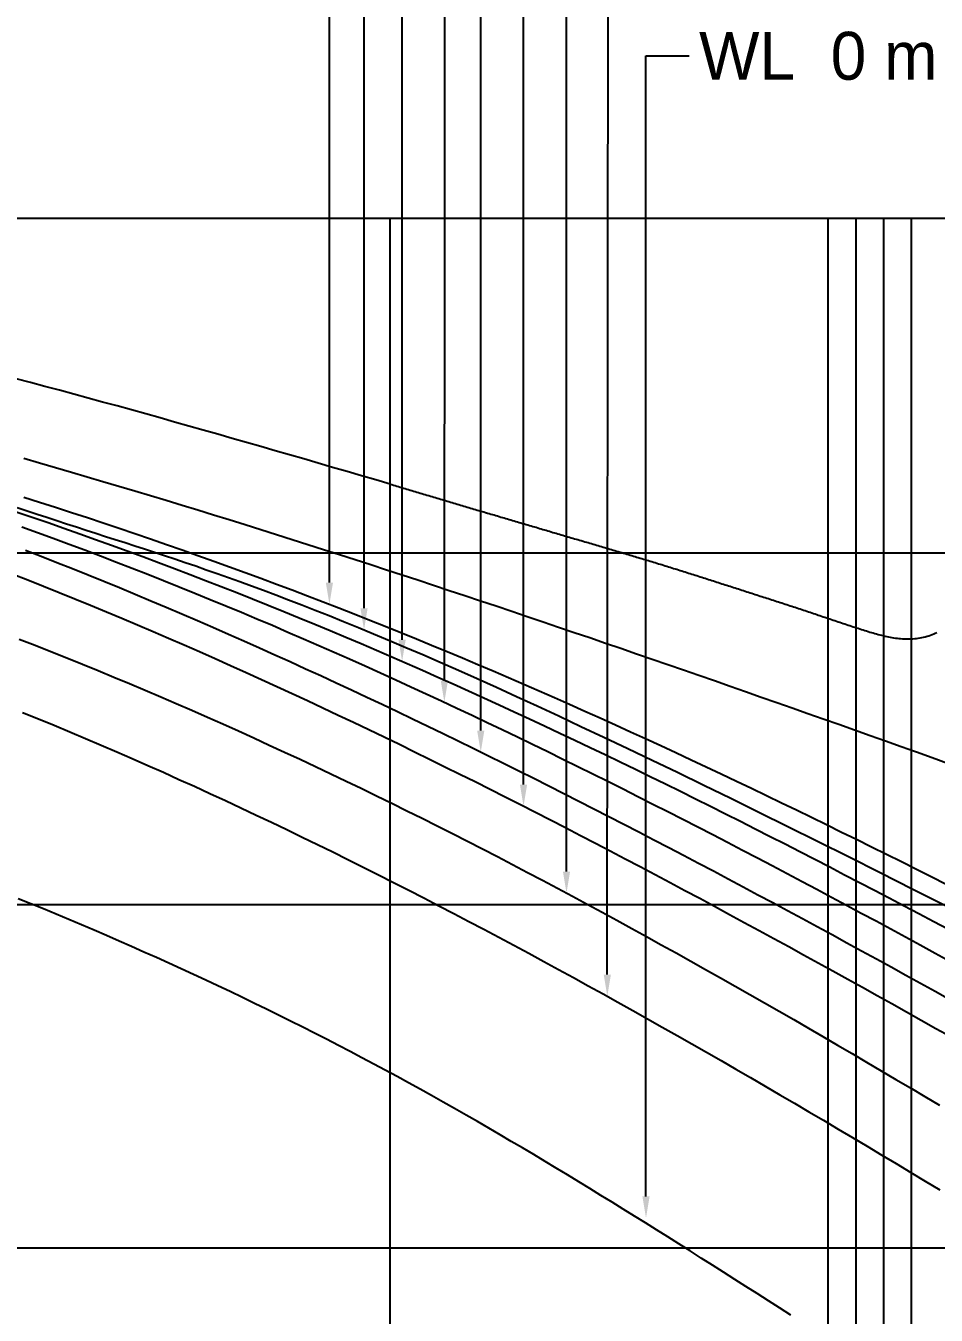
# Model space of a CAD drawing. Extents: x 3 to 181, y 2 to 128.
# Drawn here: x 144.15 to 151.75, y 59.26 to 70.03 of the extents above; entities that cross this region are included whole.
import ezdxf

# ---------------------------------------------------------------- set-up
doc = ezdxf.new("R2010")
doc.units = 0
doc.linetypes.add('ACAD_ISO02W100', pattern=[15, 12, -3])
doc.layers.get('0').update_dxf_attribs({"linetype": 'CONTINUOUS'})

# ---------------------------------------------------------------- blocks, each defined once
blk = doc.blocks.new('*U1004')
blk.add_text('WL  0 m', height=0.4).set_placement((149.771, 69.584))

msp = doc.modelspace()

# ---------------------------------------------------------------- linework, layer by layer
at = {"linetype": 'BYBLOCK'}
msp.add_line((149.328, 69.783), (149.688, 69.783), dxfattribs=at)
for p, q in [((16.439, 68.427), (160.955, 68.427)), ((147.191, 56.957), (147.191, 68.427)), ((147.191, 56.957), (147.191, 68.099)), ((16.439, 65.63), (160.955, 65.63)), ((16.439, 62.692), (160.955, 62.692)), ((16.439, 59.824), (160.955, 59.824))]:
    msp.add_line(p, q)
at = {"linetype": 'ACAD_ISO02W100'}
for p, q in [((150.847, 68.427), (150.847, 56.957)), ((151.081, 68.427), (151.081, 56.957)), ((151.311, 68.427), (151.311, 56.957)), ((151.544, 68.427), (151.544, 56.957))]:
    msp.add_line(p, q, dxfattribs=at)
at = {"linetype": 'BYBLOCK'}
for points in [[(146.684, 65.382), (146.684, 75.28)], [(146.973, 65.168), (146.973, 74.558)], [(147.291, 64.904), (147.291, 73.853)], [(147.644, 64.563), (147.651, 73.14)], [(147.948, 64.145), (147.948, 72.471)], [(148.305, 63.694), (148.305, 71.805)], [(148.664, 62.968), (148.664, 71.151)], [(149.005, 62.106), (149.012, 70.438)], [(149.328, 60.253), (149.328, 69.783)]]:
    msp.add_lwpolyline(points, dxfattribs=at)
for points in [[(147.191, 66.205, 0), (147.071, 66.24, 0), (146.951, 66.275, 0), (146.831, 66.31, 0), (146.711, 66.345, 0), (146.591, 66.38, 0), (146.471, 66.415, 0), (146.351, 66.449, 0), (146.231, 66.484, 0), (146.111, 66.519, 0), (145.991, 66.553, 0), (145.871, 66.587, 0), (145.751, 66.622, 0), (145.631, 66.656, 0), (145.511, 66.69, 0), (145.391, 66.724, 0), (145.271, 66.758, 0), (145.15, 66.791, 0), (145.03, 66.825, 0), (144.91, 66.858, 0), (144.79, 66.891, 0), (144.669, 66.924, 0), (144.549, 66.956, 0), (144.429, 66.989, 0), (144.308, 67.021, 0), (144.188, 67.053, 0), (144.067, 67.085, 0)], [(144.132, 66.421, 0), (144.264, 66.383, 0), (144.397, 66.345, 0), (144.529, 66.306, 0), (144.661, 66.267, 0), (144.793, 66.228, 0), (144.926, 66.189, 0), (145.058, 66.15, 0), (145.189, 66.11, 0), (145.321, 66.07, 0), (145.453, 66.03, 0), (145.585, 65.99, 0), (145.717, 65.949, 0), (145.848, 65.908, 0), (145.98, 65.867, 0), (146.111, 65.826, 0), (146.243, 65.784, 0), (146.374, 65.743, 0), (146.505, 65.701, 0), (146.636, 65.659, 0), (146.768, 65.617, 0), (146.899, 65.575, 0), (147.03, 65.532, 0), (147.161, 65.489, 0), (147.292, 65.447, 0), (147.423, 65.404, 0), (147.553, 65.361, 0), (147.684, 65.317, 0), (147.815, 65.274, 0), (147.946, 65.23, 0), (148.076, 65.187, 0), (148.207, 65.143, 0), (148.337, 65.099, 0), (148.468, 65.055, 0), (148.598, 65.011, 0), (148.729, 64.966, 0), (148.859, 64.922, 0), (148.989, 64.877, 0), (149.119, 64.833, 0), (149.25, 64.788, 0), (149.38, 64.743, 0), (149.51, 64.698, 0), (149.64, 64.653, 0), (149.77, 64.608, 0), (149.9, 64.563, 0), (150.03, 64.517, 0), (150.16, 64.472, 0), (150.29, 64.426, 0), (150.42, 64.381, 0), (150.55, 64.335, 0), (150.679, 64.289, 0), (150.809, 64.243, 0), (150.939, 64.198, 0), (151.069, 64.151, 0), (151.199, 64.105, 0), (151.328, 64.059, 0), (151.458, 64.013, 0), (151.588, 63.967, 0), (151.717, 63.92, 0), (151.847, 63.874, 0)], [(147.191, 66.205, 0), (147.205, 66.201, 0), (147.219, 66.197, 0), (147.233, 66.193, 0), (147.247, 66.189, 0), (147.261, 66.184, 0), (147.275, 66.18, 0), (147.289, 66.176, 0), (147.303, 66.172, 0), (147.317, 66.168, 0), (147.331, 66.163, 0), (147.345, 66.159, 0), (147.359, 66.155, 0), (147.373, 66.151, 0), (147.387, 66.147, 0), (147.401, 66.143, 0), (147.415, 66.138, 0), (147.429, 66.134, 0), (147.443, 66.13, 0), (147.457, 66.126, 0), (147.471, 66.122, 0), (147.485, 66.118, 0), (147.499, 66.113, 0), (147.513, 66.109, 0), (147.527, 66.105, 0), (147.541, 66.101, 0), (147.555, 66.097, 0), (147.569, 66.093, 0), (147.583, 66.088, 0), (147.597, 66.084, 0), (147.611, 66.08, 0), (147.625, 66.076, 0), (147.639, 66.072, 0), (147.653, 66.067, 0), (147.667, 66.063, 0), (147.681, 66.059, 0), (147.695, 66.055, 0), (147.709, 66.051, 0), (147.723, 66.047, 0), (147.737, 66.043, 0), (147.751, 66.038, 0), (147.765, 66.034, 0), (147.779, 66.03, 0), (147.793, 66.026, 0), (147.807, 66.022, 0), (147.821, 66.017, 0), (147.835, 66.013, 0), (147.849, 66.009, 0), (147.863, 66.005, 0), (147.877, 66.001, 0), (147.891, 65.997, 0), (147.905, 65.993, 0), (147.919, 65.988, 0), (147.933, 65.984, 0), (147.947, 65.98, 0), (147.961, 65.976, 0), (147.975, 65.972, 0), (147.989, 65.968, 0), (148.003, 65.963, 0), (148.017, 65.959, 0), (148.031, 65.955, 0), (148.045, 65.951, 0), (148.059, 65.947, 0), (148.073, 65.943, 0), (148.087, 65.939, 0), (148.102, 65.934, 0), (148.116, 65.93, 0), (148.13, 65.926, 0), (148.144, 65.922, 0), (148.158, 65.918, 0), (148.172, 65.914, 0), (148.186, 65.91, 0), (148.2, 65.906, 0), (148.214, 65.901, 0), (148.228, 65.897, 0), (148.242, 65.893, 0), (148.256, 65.889, 0), (148.27, 65.885, 0), (148.284, 65.881, 0), (148.298, 65.876, 0), (148.312, 65.872, 0), (148.326, 65.868, 0), (148.34, 65.864, 0), (148.354, 65.86, 0), (148.368, 65.856, 0), (148.382, 65.852, 0), (148.396, 65.848, 0), (148.41, 65.844, 0), (148.424, 65.839, 0), (148.438, 65.835, 0), (148.452, 65.831, 0), (148.466, 65.827, 0), (148.48, 65.823, 0), (148.494, 65.819, 0), (148.508, 65.815, 0), (148.522, 65.811, 0), (148.536, 65.806, 0), (148.55, 65.802, 0), (148.564, 65.798, 0), (148.578, 65.794, 0), (148.592, 65.79, 0), (148.606, 65.786, 0), (148.62, 65.782, 0), (148.634, 65.778, 0), (148.648, 65.774, 0), (148.662, 65.769, 0), (148.676, 65.765, 0), (148.69, 65.761, 0), (148.704, 65.757, 0), (148.718, 65.753, 0), (148.732, 65.749, 0), (148.746, 65.745, 0), (148.76, 65.741, 0), (148.774, 65.737, 0), (148.788, 65.733, 0), (148.802, 65.728, 0), (148.816, 65.724, 0), (148.83, 65.72, 0), (148.844, 65.716, 0), (148.858, 65.712, 0), (148.872, 65.708, 0), (148.886, 65.704, 0), (148.9, 65.7, 0), (148.914, 65.695, 0), (148.928, 65.691, 0), (148.942, 65.687, 0), (148.956, 65.683, 0), (148.97, 65.679, 0), (148.985, 65.675, 0), (148.999, 65.671, 0), (149.013, 65.666, 0), (149.027, 65.662, 0), (149.041, 65.658, 0), (149.055, 65.654, 0), (149.069, 65.65, 0), (149.083, 65.646, 0), (149.097, 65.641, 0), (149.111, 65.637, 0), (149.125, 65.633, 0), (149.139, 65.629, 0), (149.153, 65.625, 0), (149.167, 65.621, 0), (149.181, 65.617, 0), (149.195, 65.612, 0), (149.209, 65.608, 0), (149.223, 65.604, 0), (149.237, 65.6, 0), (149.25, 65.595, 0), (149.264, 65.591, 0), (149.278, 65.587, 0), (149.292, 65.583, 0), (149.306, 65.579, 0), (149.32, 65.574, 0), (149.334, 65.57, 0), (149.348, 65.566, 0), (149.362, 65.561, 0), (149.376, 65.557, 0), (149.39, 65.553, 0), (149.404, 65.549, 0), (149.418, 65.544, 0), (149.432, 65.54, 0), (149.446, 65.536, 0), (149.46, 65.532, 0), (149.474, 65.527, 0), (149.488, 65.523, 0), (149.502, 65.519, 0), (149.516, 65.514, 0), (149.53, 65.51, 0), (149.544, 65.506, 0), (149.558, 65.501, 0), (149.572, 65.497, 0), (149.586, 65.493, 0), (149.6, 65.488, 0), (149.614, 65.484, 0), (149.627, 65.48, 0), (149.641, 65.475, 0), (149.655, 65.471, 0), (149.669, 65.466, 0), (149.683, 65.462, 0), (149.697, 65.458, 0), (149.711, 65.453, 0), (149.725, 65.449, 0), (149.739, 65.444, 0), (149.753, 65.44, 0), (149.767, 65.436, 0), (149.781, 65.431, 0), (149.795, 65.427, 0), (149.809, 65.422, 0), (149.822, 65.418, 0), (149.836, 65.413, 0), (149.85, 65.409, 0), (149.864, 65.404, 0), (149.878, 65.4, 0), (149.892, 65.396, 0), (149.906, 65.391, 0), (149.92, 65.387, 0), (149.934, 65.382, 0), (149.948, 65.378, 0), (149.962, 65.373, 0), (149.976, 65.369, 0), (149.989, 65.364, 0), (150.003, 65.36, 0), (150.017, 65.356, 0), (150.031, 65.351, 0), (150.045, 65.347, 0), (150.059, 65.342, 0), (150.073, 65.338, 0), (150.087, 65.333, 0), (150.101, 65.329, 0), (150.115, 65.324, 0), (150.129, 65.32, 0), (150.142, 65.315, 0), (150.156, 65.311, 0), (150.17, 65.306, 0), (150.184, 65.302, 0), (150.198, 65.297, 0), (150.212, 65.293, 0), (150.226, 65.288, 0), (150.24, 65.284, 0), (150.254, 65.279, 0), (150.268, 65.275, 0), (150.281, 65.27, 0), (150.295, 65.266, 0), (150.309, 65.261, 0), (150.323, 65.257, 0), (150.337, 65.252, 0), (150.351, 65.248, 0), (150.365, 65.243, 0), (150.379, 65.239, 0), (150.393, 65.234, 0), (150.407, 65.23, 0), (150.421, 65.225, 0), (150.434, 65.221, 0), (150.448, 65.216, 0), (150.462, 65.212, 0), (150.476, 65.207, 0), (150.49, 65.203, 0), (150.504, 65.198, 0), (150.518, 65.194, 0), (150.532, 65.189, 0), (150.546, 65.185, 0), (150.559, 65.18, 0), (150.573, 65.176, 0), (150.587, 65.171, 0), (150.601, 65.166, 0), (150.615, 65.162, 0), (150.629, 65.157, 0), (150.643, 65.153, 0), (150.657, 65.148, 0), (150.67, 65.144, 0), (150.684, 65.139, 0), (150.698, 65.135, 0), (150.712, 65.13, 0), (150.726, 65.125, 0), (150.74, 65.121, 0), (150.754, 65.116, 0), (150.767, 65.111, 0), (150.781, 65.107, 0), (150.795, 65.102, 0), (150.809, 65.097, 0), (150.823, 65.093, 0), (150.837, 65.088, 0), (150.851, 65.083, 0), (150.864, 65.079, 0), (150.878, 65.074, 0), (150.892, 65.069, 0), (150.906, 65.065, 0), (150.92, 65.06, 0), (150.934, 65.055, 0), (150.947, 65.051, 0), (150.961, 65.046, 0), (150.975, 65.041, 0), (150.989, 65.037, 0), (151.003, 65.032, 0), (151.017, 65.027, 0), (151.03, 65.023, 0), (151.044, 65.018, 0), (151.058, 65.013, 0), (151.072, 65.009, 0), (151.086, 65.004, 0), (151.1, 65, 0), (151.114, 64.995, 0), (151.128, 64.991, 0), (151.142, 64.986, 0), (151.156, 64.982, 0), (151.169, 64.978, 0), (151.183, 64.973, 0), (151.197, 64.969, 0), (151.212, 64.965, 0), (151.226, 64.961, 0), (151.24, 64.957, 0), (151.254, 64.953, 0), (151.268, 64.949, 0), (151.282, 64.946, 0), (151.296, 64.942, 0), (151.31, 64.939, 0), (151.325, 64.935, 0), (151.339, 64.932, 0), (151.353, 64.929, 0), (151.367, 64.926, 0), (151.382, 64.924, 0), (151.396, 64.921, 0), (151.411, 64.919, 0), (151.425, 64.917, 0), (151.439, 64.915, 0), (151.454, 64.914, 0), (151.469, 64.913, 0), (151.483, 64.912, 0), (151.498, 64.911, 0), (151.513, 64.911, 0), (151.528, 64.911, 0), (151.542, 64.912, 0), (151.557, 64.913, 0), (151.572, 64.914, 0), (151.587, 64.916, 0), (151.602, 64.918, 0), (151.617, 64.92, 0), (151.632, 64.923, 0), (151.647, 64.926, 0), (151.661, 64.93, 0), (151.676, 64.934, 0), (151.69, 64.938, 0), (151.704, 64.943, 0), (151.717, 64.948, 0), (151.731, 64.953, 0), (151.744, 64.959, 0), (151.757, 64.966, 0)], [(144.131, 66.097, 0), (144.264, 66.054, 0), (144.397, 66.012, 0), (144.53, 65.969, 0), (144.663, 65.925, 0), (144.795, 65.881, 0), (144.927, 65.837, 0), (145.059, 65.792, 0), (145.191, 65.747, 0), (145.323, 65.701, 0), (145.455, 65.655, 0), (145.586, 65.609, 0), (145.718, 65.562, 0), (145.849, 65.514, 0), (145.98, 65.467, 0), (146.111, 65.419, 0), (146.242, 65.37, 0), (146.372, 65.321, 0), (146.502, 65.271, 0), (146.632, 65.222, 0), (146.762, 65.171, 0), (146.892, 65.12, 0), (147.022, 65.069, 0), (147.151, 65.017, 0), (147.28, 64.965, 0), (147.41, 64.913, 0), (147.538, 64.86, 0), (147.667, 64.806, 0), (147.796, 64.753, 0), (147.924, 64.698, 0), (148.052, 64.644, 0), (148.18, 64.589, 0), (148.308, 64.534, 0), (148.436, 64.478, 0), (148.563, 64.422, 0), (148.69, 64.365, 0), (148.818, 64.308, 0), (148.945, 64.251, 0), (149.072, 64.194, 0), (149.199, 64.136, 0), (149.325, 64.078, 0), (149.452, 64.02, 0), (149.578, 63.961, 0), (149.704, 63.902, 0), (149.831, 63.843, 0), (149.957, 63.783, 0), (150.083, 63.724, 0), (150.208, 63.663, 0), (150.334, 63.603, 0), (150.46, 63.543, 0), (150.585, 63.482, 0), (150.711, 63.421, 0), (150.836, 63.36, 0), (150.961, 63.298, 0), (151.086, 63.237, 0), (151.211, 63.175, 0), (151.336, 63.113, 0), (151.461, 63.051, 0), (151.586, 62.988, 0), (151.711, 62.926, 0), (151.836, 62.863, 0)], [(144.069, 65.974, 0), (144.202, 65.929, 0), (144.334, 65.883, 0), (144.467, 65.837, 0), (144.599, 65.79, 0), (144.731, 65.743, 0), (144.863, 65.695, 0), (144.995, 65.647, 0), (145.126, 65.599, 0), (145.257, 65.55, 0), (145.389, 65.5, 0), (145.52, 65.45, 0), (145.65, 65.4, 0), (145.781, 65.349, 0), (145.912, 65.298, 0), (146.042, 65.246, 0), (146.172, 65.194, 0), (146.302, 65.141, 0), (146.432, 65.088, 0), (146.561, 65.034, 0), (146.69, 64.981, 0), (146.82, 64.926, 0), (146.949, 64.872, 0), (147.077, 64.817, 0), (147.206, 64.761, 0), (147.334, 64.705, 0), (147.462, 64.649, 0), (147.59, 64.592, 0), (147.718, 64.535, 0), (147.846, 64.477, 0), (147.973, 64.419, 0), (148.101, 64.361, 0), (148.228, 64.303, 0), (148.355, 64.244, 0), (148.481, 64.185, 0), (148.608, 64.125, 0), (148.734, 64.065, 0), (148.861, 64.005, 0), (148.987, 63.945, 0), (149.113, 63.884, 0), (149.239, 63.823, 0), (149.364, 63.761, 0), (149.49, 63.7, 0), (149.615, 63.638, 0), (149.741, 63.576, 0), (149.866, 63.513, 0), (149.991, 63.451, 0), (150.116, 63.388, 0), (150.241, 63.325, 0), (150.365, 63.261, 0), (150.49, 63.198, 0), (150.614, 63.134, 0), (150.739, 63.07, 0), (150.863, 63.006, 0), (150.987, 62.941, 0), (151.112, 62.877, 0), (151.236, 62.812, 0), (151.36, 62.747, 0), (151.483, 62.682, 0), (151.607, 62.617, 0), (151.731, 62.551, 0), (151.855, 62.486, 0)], [(144.077, 66.009, 0), (144.16, 65.982, 0), (144.243, 65.955, 0), (144.325, 65.928, 0), (144.407, 65.901, 0), (144.489, 65.874, 0), (144.571, 65.848, 0), (144.653, 65.821, 0), (144.734, 65.795, 0), (144.815, 65.768, 0), (144.896, 65.742, 0), (144.977, 65.716, 0), (145.059, 65.689, 0), (145.141, 65.663, 0), (145.224, 65.636, 0), (145.308, 65.608, 0), (145.393, 65.58, 0), (145.479, 65.551, 0), (145.567, 65.521, 0), (145.656, 65.49, 0), (145.747, 65.458, 0), (145.84, 65.425, 0), (145.936, 65.391, 0), (146.034, 65.356, 0), (146.134, 65.319, 0), (146.237, 65.28, 0), (146.343, 65.239, 0), (146.453, 65.197, 0), (146.565, 65.153, 0), (146.682, 65.107, 0), (146.802, 65.058, 0), (146.926, 65.007, 0), (147.053, 64.954, 0), (147.186, 64.899, 0), (147.322, 64.841, 0), (147.464, 64.78, 0), (147.61, 64.716, 0), (147.761, 64.649, 0), (147.918, 64.58, 0), (148.08, 64.507, 0), (148.247, 64.43, 0), (148.42, 64.351, 0), (148.599, 64.268, 0), (148.785, 64.181, 0), (148.976, 64.091, 0), (149.175, 63.997, 0), (149.38, 63.899, 0), (149.592, 63.797, 0), (149.81, 63.69, 0), (150.037, 63.58, 0), (150.27, 63.465, 0), (150.512, 63.345, 0), (150.761, 63.221, 0), (151.018, 63.092, 0), (151.284, 62.959, 0), (151.557, 62.82, 0), (151.84, 62.677, 0)], [(144.114, 65.849, 0), (144.246, 65.801, 0), (144.378, 65.753, 0), (144.51, 65.704, 0), (144.642, 65.655, 0), (144.773, 65.605, 0), (144.905, 65.554, 0), (145.036, 65.504, 0), (145.167, 65.452, 0), (145.298, 65.4, 0), (145.428, 65.348, 0), (145.559, 65.295, 0), (145.689, 65.242, 0), (145.819, 65.188, 0), (145.949, 65.134, 0), (146.079, 65.08, 0), (146.208, 65.025, 0), (146.338, 64.969, 0), (146.467, 64.913, 0), (146.596, 64.857, 0), (146.725, 64.801, 0), (146.853, 64.744, 0), (146.982, 64.686, 0), (147.11, 64.629, 0), (147.238, 64.57, 0), (147.365, 64.512, 0), (147.493, 64.453, 0), (147.62, 64.394, 0), (147.748, 64.334, 0), (147.875, 64.275, 0), (148.002, 64.214, 0), (148.128, 64.154, 0), (148.255, 64.093, 0), (148.381, 64.032, 0), (148.507, 63.97, 0), (148.633, 63.908, 0), (148.759, 63.846, 0), (148.885, 63.784, 0), (149.01, 63.722, 0), (149.136, 63.659, 0), (149.261, 63.596, 0), (149.386, 63.532, 0), (149.511, 63.468, 0), (149.636, 63.405, 0), (149.761, 63.34, 0), (149.885, 63.276, 0), (150.01, 63.212, 0), (150.134, 63.147, 0), (150.258, 63.082, 0), (150.383, 63.017, 0), (150.507, 62.951, 0), (150.631, 62.885, 0), (150.754, 62.82, 0), (150.878, 62.754, 0), (151.002, 62.688, 0), (151.125, 62.621, 0), (151.249, 62.555, 0), (151.372, 62.488, 0), (151.495, 62.421, 0), (151.619, 62.354, 0), (151.742, 62.287, 0), (151.865, 62.22, 0)], [(151.867, 61.896, 0), (151.744, 61.964, 0), (151.621, 62.032, 0), (151.498, 62.1, 0), (151.375, 62.168, 0), (151.252, 62.236, 0), (151.128, 62.303, 0), (151.005, 62.37, 0), (150.882, 62.438, 0), (150.758, 62.505, 0), (150.635, 62.572, 0), (150.511, 62.638, 0), (150.387, 62.705, 0), (150.263, 62.771, 0), (150.139, 62.838, 0), (150.015, 62.904, 0), (149.891, 62.97, 0), (149.766, 63.035, 0), (149.642, 63.101, 0), (149.518, 63.166, 0), (149.393, 63.231, 0), (149.268, 63.296, 0), (149.143, 63.361, 0), (149.018, 63.425, 0), (148.893, 63.49, 0), (148.768, 63.554, 0), (148.642, 63.617, 0), (148.517, 63.681, 0), (148.391, 63.744, 0), (148.265, 63.807, 0), (148.139, 63.87, 0), (148.013, 63.933, 0), (147.886, 63.995, 0), (147.76, 64.057, 0), (147.633, 64.119, 0), (147.506, 64.18, 0), (147.379, 64.241, 0), (147.252, 64.302, 0), (147.125, 64.363, 0), (146.997, 64.423, 0), (146.869, 64.483, 0), (146.741, 64.542, 0), (146.613, 64.602, 0), (146.485, 64.66, 0), (146.356, 64.719, 0), (146.228, 64.777, 0), (146.099, 64.835, 0), (145.97, 64.892, 0), (145.841, 64.949, 0), (145.711, 65.006, 0), (145.582, 65.062, 0), (145.452, 65.118, 0), (145.322, 65.173, 0), (145.192, 65.228, 0), (145.062, 65.283, 0), (144.931, 65.337, 0), (144.801, 65.39, 0), (144.67, 65.443, 0), (144.539, 65.496, 0), (144.408, 65.548, 0), (144.276, 65.599, 0), (144.145, 65.65, 0)], [(144.034, 65.456, 0), (144.166, 65.404, 0), (144.297, 65.352, 0), (144.428, 65.3, 0), (144.559, 65.246, 0), (144.69, 65.193, 0), (144.821, 65.139, 0), (144.951, 65.084, 0), (145.081, 65.029, 0), (145.211, 64.974, 0), (145.341, 64.918, 0), (145.471, 64.862, 0), (145.6, 64.805, 0), (145.73, 64.747, 0), (145.859, 64.69, 0), (145.988, 64.632, 0), (146.117, 64.573, 0), (146.245, 64.514, 0), (146.374, 64.455, 0), (146.502, 64.396, 0), (146.63, 64.336, 0), (146.758, 64.275, 0), (146.886, 64.215, 0), (147.013, 64.154, 0), (147.141, 64.093, 0), (147.268, 64.031, 0), (147.395, 63.969, 0), (147.521, 63.907, 0), (147.648, 63.844, 0), (147.774, 63.782, 0), (147.901, 63.719, 0), (148.027, 63.655, 0), (148.153, 63.592, 0), (148.279, 63.528, 0), (148.404, 63.464, 0), (148.53, 63.4, 0), (148.655, 63.335, 0), (148.78, 63.27, 0), (148.905, 63.205, 0), (149.03, 63.14, 0), (149.155, 63.074, 0), (149.28, 63.009, 0), (149.404, 62.943, 0), (149.529, 62.877, 0), (149.653, 62.81, 0), (149.777, 62.744, 0), (149.901, 62.677, 0), (150.025, 62.61, 0), (150.149, 62.543, 0), (150.272, 62.476, 0), (150.396, 62.408, 0), (150.52, 62.341, 0), (150.643, 62.273, 0), (150.766, 62.205, 0), (150.889, 62.137, 0), (151.013, 62.069, 0), (151.136, 62.001, 0), (151.259, 61.932, 0), (151.382, 61.864, 0), (151.504, 61.795, 0), (151.627, 61.726, 0), (151.75, 61.657, 0), (151.873, 61.588, 0)], [(144.094, 64.909, 0), (144.226, 64.858, 0), (144.358, 64.806, 0), (144.49, 64.753, 0), (144.621, 64.7, 0), (144.752, 64.647, 0), (144.883, 64.593, 0), (145.014, 64.538, 0), (145.145, 64.484, 0), (145.275, 64.428, 0), (145.405, 64.372, 0), (145.535, 64.315, 0), (145.665, 64.258, 0), (145.794, 64.201, 0), (145.924, 64.143, 0), (146.053, 64.084, 0), (146.182, 64.025, 0), (146.31, 63.966, 0), (146.439, 63.906, 0), (146.567, 63.846, 0), (146.695, 63.785, 0), (146.823, 63.724, 0), (146.95, 63.663, 0), (147.077, 63.601, 0), (147.205, 63.538, 0), (147.331, 63.476, 0), (147.458, 63.413, 0), (147.584, 63.349, 0), (147.711, 63.285, 0), (147.836, 63.221, 0), (147.962, 63.157, 0), (148.088, 63.092, 0), (148.213, 63.026, 0), (148.338, 62.961, 0), (148.463, 62.895, 0), (148.588, 62.828, 0), (148.713, 62.762, 0), (148.837, 62.695, 0), (148.961, 62.628, 0), (149.085, 62.56, 0), (149.209, 62.492, 0), (149.333, 62.425, 0), (149.456, 62.356, 0), (149.58, 62.288, 0), (149.703, 62.219, 0), (149.826, 62.15, 0), (149.949, 62.08, 0), (150.072, 62.011, 0), (150.194, 61.941, 0), (150.317, 61.871, 0), (150.439, 61.8, 0), (150.562, 61.73, 0), (150.684, 61.659, 0), (150.806, 61.588, 0), (150.928, 61.517, 0), (151.05, 61.446, 0), (151.171, 61.375, 0), (151.293, 61.303, 0), (151.415, 61.231, 0), (151.536, 61.159, 0), (151.657, 61.087, 0), (151.779, 61.015, 0)], [(144.122, 64.298, 0), (144.253, 64.244, 0), (144.385, 64.19, 0), (144.516, 64.135, 0), (144.647, 64.08, 0), (144.777, 64.025, 0), (144.908, 63.968, 0), (145.038, 63.911, 0), (145.168, 63.854, 0), (145.298, 63.797, 0), (145.427, 63.738, 0), (145.557, 63.68, 0), (145.686, 63.62, 0), (145.815, 63.561, 0), (145.944, 63.501, 0), (146.072, 63.44, 0), (146.2, 63.379, 0), (146.329, 63.318, 0), (146.456, 63.256, 0), (146.584, 63.194, 0), (146.712, 63.131, 0), (146.839, 63.068, 0), (146.966, 63.005, 0), (147.093, 62.941, 0), (147.219, 62.877, 0), (147.346, 62.812, 0), (147.472, 62.748, 0), (147.598, 62.682, 0), (147.723, 62.617, 0), (147.849, 62.551, 0), (147.974, 62.485, 0), (148.099, 62.418, 0), (148.224, 62.352, 0), (148.349, 62.285, 0), (148.474, 62.217, 0), (148.598, 62.15, 0), (148.722, 62.081, 0), (148.846, 62.013, 0), (148.97, 61.945, 0), (149.094, 61.876, 0), (149.217, 61.807, 0), (149.341, 61.738, 0), (149.464, 61.668, 0), (149.587, 61.598, 0), (149.71, 61.528, 0), (149.833, 61.458, 0), (149.956, 61.388, 0), (150.078, 61.317, 0), (150.2, 61.246, 0), (150.323, 61.175, 0), (150.445, 61.103, 0), (150.567, 61.032, 0), (150.689, 60.96, 0), (150.811, 60.889, 0), (150.932, 60.816, 0), (151.054, 60.744, 0), (151.176, 60.672, 0), (151.297, 60.599, 0), (151.418, 60.527, 0), (151.54, 60.454, 0), (151.661, 60.381, 0), (151.782, 60.308, 0)], [(150.538, 59.26, 0), (150.444, 59.321, 0), (150.35, 59.381, 0), (150.256, 59.441, 0), (150.163, 59.501, 0), (150.069, 59.56, 0), (149.976, 59.62, 0), (149.883, 59.679, 0), (149.789, 59.738, 0), (149.696, 59.797, 0), (149.603, 59.856, 0), (149.51, 59.915, 0), (149.417, 59.973, 0), (149.324, 60.031, 0), (149.231, 60.089, 0), (149.138, 60.147, 0), (149.045, 60.205, 0), (148.952, 60.262, 0), (148.859, 60.319, 0), (148.766, 60.376, 0), (148.672, 60.433, 0), (148.579, 60.49, 0), (148.485, 60.546, 0), (148.392, 60.602, 0), (148.298, 60.658, 0), (148.203, 60.713, 0), (148.109, 60.769, 0), (148.015, 60.824, 0), (147.92, 60.879, 0), (147.825, 60.933, 0), (147.73, 60.987, 0), (147.634, 61.041, 0), (147.538, 61.095, 0), (147.442, 61.148, 0), (147.345, 61.202, 0), (147.249, 61.255, 0), (147.151, 61.307, 0), (147.054, 61.359, 0), (146.956, 61.411, 0), (146.857, 61.463, 0), (146.759, 61.515, 0), (146.66, 61.566, 0), (146.56, 61.617, 0), (146.461, 61.667, 0), (146.36, 61.717, 0), (146.26, 61.767, 0), (146.159, 61.817, 0), (146.058, 61.866, 0), (145.957, 61.915, 0), (145.855, 61.964, 0), (145.753, 62.012, 0), (145.651, 62.06, 0), (145.548, 62.108, 0), (145.446, 62.155, 0), (145.342, 62.202, 0), (145.239, 62.249, 0), (145.135, 62.295, 0), (145.031, 62.342, 0), (144.927, 62.387, 0), (144.822, 62.433, 0), (144.718, 62.478, 0), (144.613, 62.523, 0), (144.507, 62.567, 0), (144.402, 62.611, 0), (144.296, 62.655, 0), (144.19, 62.698, 0), (144.084, 62.741, 0)]]:
    msp.add_polyline3d(points)
for points in [[(146.714, 65.382), (146.684, 65.202), (146.654, 65.382)], [(147.003, 65.168), (146.973, 64.988), (146.943, 65.168)], [(147.321, 64.904), (147.291, 64.724), (147.261, 64.904)], [(147.674, 64.563), (147.644, 64.383), (147.614, 64.563)], [(147.978, 64.145), (147.948, 63.965), (147.918, 64.145)], [(148.335, 63.694), (148.305, 63.514), (148.275, 63.694)], [(148.694, 62.968), (148.664, 62.788), (148.634, 62.968)], [(149.035, 62.106), (149.005, 61.926), (148.975, 62.106)], [(149.358, 60.253), (149.328, 60.073), (149.298, 60.253)]]:
    msp.add_solid(points)

# ---------------------------------------------------------------- block references
msp.add_blockref('*U1004', (0, 0))

doc.saveas('drawing.dxf')
